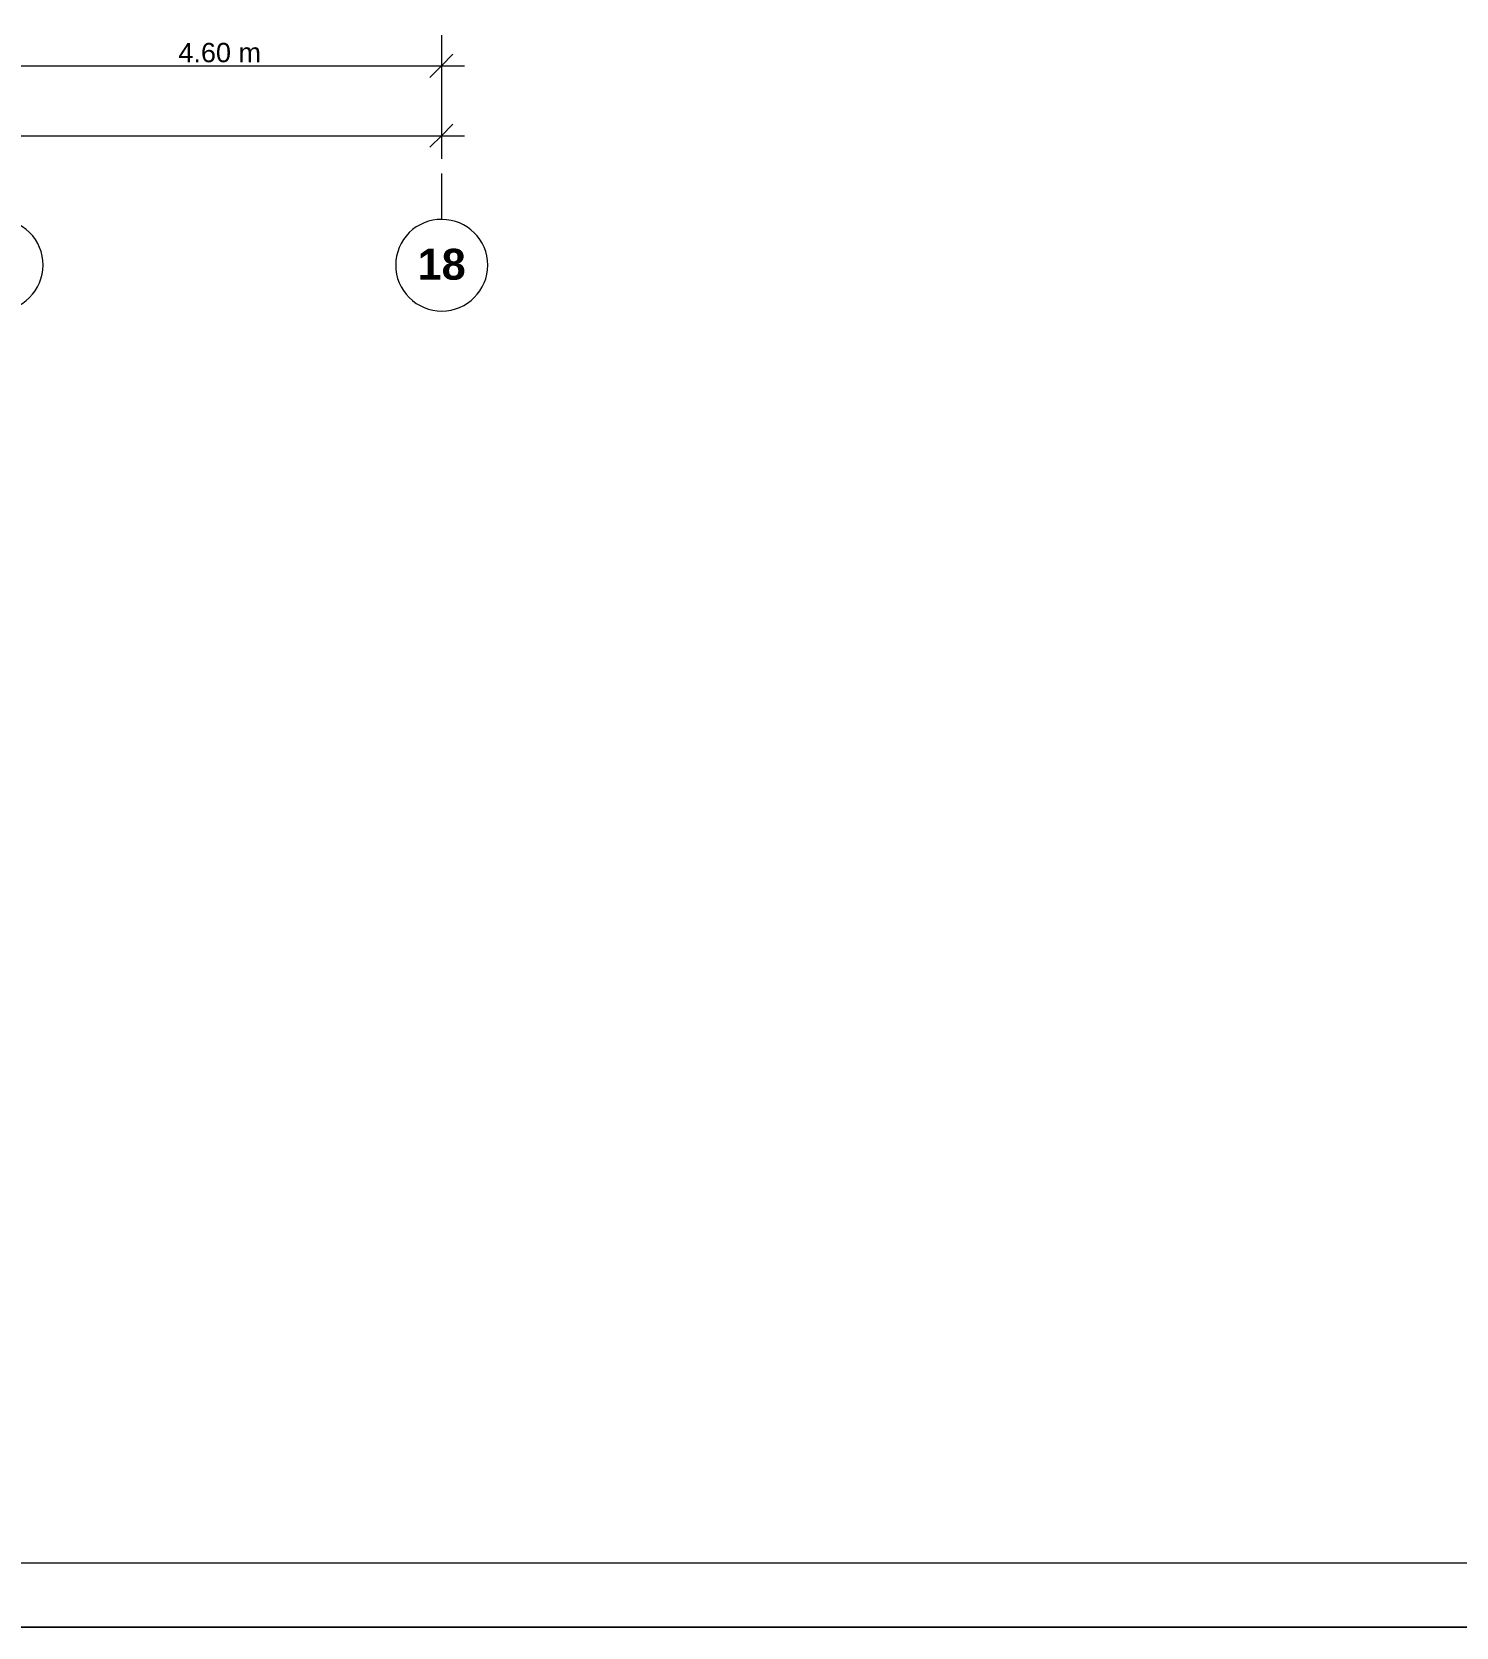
# Model space of a CAD drawing. Header units: metres. Extents: x -2 to 237, y -8 to 52.
# Drawn here: x 53.97 to 68.7, y -7.84 to 8.67 of the extents above; entities that cross this region are included whole.
import ezdxf

# ---------------------------------------------------------------- set-up
doc = ezdxf.new("R2010")
doc.units = ezdxf.units.M
for name, color, linetype, lineweight in [('HVAC - Ductos', 5, 'Continuous', 0), ('PDF3_Text', 7, 'Continuous', 0), ('pie de plano', 7, 'Continuous', 0)]:
    doc.layers.add(name, color=color, linetype=linetype, lineweight=lineweight)
doc.layers.add('PDF3_Geometry', color=7, linetype='Continuous', lineweight=0, true_color=0xaaaaaa)
doc.styles.add('PDF Helvetica', font='')
doc.styles.add('PDF Helvetica Bold', font='')
doc.styles.get('PDF Helvetica').set_extended_font_data('Helvetica')
doc.styles.get('PDF Helvetica Bold').set_extended_font_data('Helvetica', bold=True)

msp = doc.modelspace()

# ---------------------------------------------------------------- linework, layer by layer
at = {"layer": 'HVAC - Ductos', "color": 252, "lineweight": 0, "true_color": 0x939598}
for points in [[(58.324, 8.439), (58.205, 8.32), (58.085, 8.2)], [(58.205, 8.558), (58.205, 8.32), (58.205, 8.081)], [(7.366, 8.32), (16.807, 8.32), (26.006, 8.32), (35.205, 8.32), (44.409, 8.32), (53.607, 8.32), (58.443, 8.32)], [(58.205, 7.834), (58.205, 7.596), (58.205, 7.357)], [(7.366, 7.596), (58.443, 7.596)], [(58.324, 7.715), (58.205, 7.596), (58.085, 7.476)]]:
    msp.add_lwpolyline(points, dxfattribs=at)
at = {"layer": 'PDF3_Geometry', "color": 252, "lineweight": 0, "true_color": 0x939598}
for points in [[(58.205, 8.636), (58.205, 8.475)], [(58.205, 8.315), (58.205, 7.683)], [(58.205, 7.522), (58.205, 7.366)]]:
    msp.add_lwpolyline(points, dxfattribs=at)
at = {"layer": 'PDF3_Geometry', "lineweight": 0}
msp.add_lwpolyline([(58.205, 7.206), (58.205, 6.729)], dxfattribs=at)
for points in [[(53.607, 6.734, 0.418239), (53.131, 6.257, 0.414688), (53.607, 5.781, 0.411104), (54.084, 6.257, 0.414664)], [(58.209, 6.729, 0.41665), (57.732, 6.257, 0.414717), (58.209, 5.781, 0.411104), (58.686, 6.257, 0.413031)]]:
    msp.add_lwpolyline(points, format="xyb", close=True, dxfattribs=at)
at = {"layer": 'pie de plano', "color": 7, "lineweight": 9}
msp.add_lwpolyline([(87.914, 52.159), (87.914, -7.842), (-2.09, -7.842), (-2.09, 52.159)], close=True, dxfattribs=at)
for points in [[(87.437, 51.348), (-0.99, 51.348), (-0.99, -7.177), (87.437, -7.177)], [(-2.09, -7.842), (87.914, -7.842)]]:
    msp.add_lwpolyline(points, dxfattribs=at)

# ---------------------------------------------------------------- texts
at = {"layer": 'PDF3_Text', "color": 252, "lineweight": 0, "true_color": 0x939598, "insert": (55.484, 8.455), "char_height": 0.2001, "attachment_point": 4, "style": 'PDF Helvetica'}
msp.add_mtext('4.60 m', dxfattribs=at)
at = {"layer": 'PDF3_Text', "color": 253, "lineweight": 0, "true_color": 0xaaaaaa, "insert": (57.959, 6.263), "char_height": 0.3202, "attachment_point": 4, "style": 'PDF Helvetica Bold'}
msp.add_mtext('18', dxfattribs=at)

doc.saveas('drawing.dxf')
